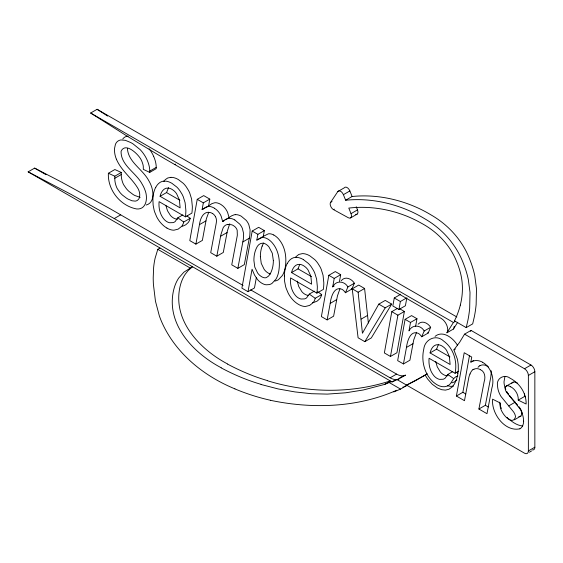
<?xml version="1.0" encoding="UTF-8"?>
<svg xmlns="http://www.w3.org/2000/svg" width="563" height="563" viewBox="0 0 563 563"><rect width="100%" height="100%" fill="white"/><g stroke="black" fill="none" stroke-linecap="round" stroke-linejoin="round"><path stroke-width="0.84" d="M523.534 421.068L523.527 420.244A16.665 9.62 60 0 0 520.444 409.611M284.357 275.926L284.611 281.401L285.589 286.419A22.633 13.069 60 0 0 286.229 288.495L288.129 293.027A17.474 10.092 60 0 0 291.31 298.045A19.445 11.225 60 0 0 298.404 304.33A22.893 13.216 60 0 0 299.762 305.062A21.401 12.358 60 0 0 305.47 306.462L309.643 305.413L313.169 302.613A23.956 13.829 60 0 0 315.21 298.299L321.677 294.562L317.722 291.761M116.428 159.209A18.15 10.479 60 0 0 116.907 160.314C121.96 171.342 132.411 178.605 138.308 189.062A10.021 5.785 60 0 1 139.673 193.714L139.723 194.538A13.048 7.53 60 0 1 139.68 196.051L139.525 197.057A11.267 6.503 60 0 1 138.449 199.415L137.224 200.456A15.215 8.783 60 0 1 136.035 200.949A14.539 8.396 60 0 1 135.141 201.118L132.023 200.78L128.251 199.189A32.668 18.861 60 0 1 126.562 198.197L122.509 195.143A18.67 10.781 60 0 1 120.566 193.193A18.853 10.887 60 0 1 119.863 192.377L117.336 188.732A9.831 5.672 60 0 1 116.4 186.719A17.537 10.127 60 0 1 114.838 179.879L114.803 176.205L121.277 172.468L121.291 176.135A17.537 10.127 60 0 0 122.854 182.989A9.831 5.672 60 0 0 123.811 184.995L126.33 188.64A18.853 10.887 60 0 0 127.034 189.457A18.67 10.781 60 0 0 128.976 191.406L133.03 194.46A32.668 18.861 60 0 0 134.719 195.452L140.138 197.367M121.277 172.468L114.852 169.526L108.377 173.263C107.526 189.977 120.362 205.945 136.696 208.972C146.985 209.816 148.013 196.888 144.867 189.794A18.424 10.634 60 0 0 142.305 184.418C136.415 172.827 120.637 165.395 121.08 151.285C125.317 141.953 137.625 153.664 140.659 158.914A12.625 7.284 60 0 1 141.925 161.454L142.805 163.995A12.449 7.185 60 0 1 143.284 166.423L143.333 169.372L149.723 172.412L149.758 171.11L156.232 167.373A20.268 11.703 60 0 0 154.466 158.393A22.914 13.231 60 0 0 153.622 156.331M156.232 167.373L156.19 168.675L149.723 172.412M127.421 148.449C128.104 162.067 142.854 169.315 148.78 180.688A18.424 10.634 60 0 1 151.341 186.057C153.72 192.405 154.332 202.842 146.218 205.031M482.477 362.185A19.121 11.042 60 0 0 476.981 360.594L475.482 360.559A22.541 13.012 60 0 0 474.764 360.651L472.28 361.397A45.343 26.18 60 0 0 471.203 361.91L470.851 362.093L471.745 357.069L464.208 352.719L456.403 396.028L464.475 400.694L468.852 377.379A47.348 27.334 60 0 1 469.964 373.98M209.809 199.119L203.334 202.856L202.11 209.654L208.584 205.917L209.809 199.119L203.707 195.593L197.233 199.33L189.794 240.612L195.896 244.131L202.37 240.394L206.368 218.74L208.76 212.23M264.357 230.612L257.882 234.349L256.819 240.084L263.287 236.347L264.357 230.612L258.67 227.325L252.196 231.062L241.9 288.157L248.009 291.683L254.476 287.946L256.348 277.58M248.009 291.683L252.062 269.227L254.539 275.068L257.58 279.6A12.893 7.446 60 0 0 259.677 281.69L261.183 282.823A16.116 9.304 60 0 0 266.186 284.801L269.318 284.589A28.073 16.207 60 0 0 271.971 283.428L275.884 279.262A43.091 24.878 60 0 0 276.933 277.292A43.02 24.842 60 0 0 278.952 270.008C280.212 260.789 278.72 250.704 272.682 243.336A14.005 8.086 60 0 0 269.987 240.598L268.825 239.704A16.095 9.289 60 0 0 267.277 238.747A15.11 8.719 60 0 0 262.485 237.523A14.673 8.473 60 0 0 261.858 237.586L256.819 240.084M339.475 281.43L340.692 274.681L335.295 271.563L328.82 275.3L321.382 316.582L327.152 319.911L333.62 316.174L337.42 295.962L339.939 288.826M334.14 286.025L332.698 286.856L334.218 278.418L340.692 274.681M397.555 308.341L391.806 311.663L384.367 352.945L390.469 356.47L396.936 352.734L404.382 311.452L399.631 308.714M400.743 294.259L394.269 297.996L392.833 305.962L398.942 309.488L405.409 305.751L406.845 297.778M390.469 356.47L397.907 315.189L404.382 311.452M398.942 309.488L400.377 301.515L406.127 298.193M415.607 326.315L416.972 318.721L411.574 315.604L405.1 319.341L397.661 360.623L403.432 363.951L409.906 360.214L413.706 340.003L416.585 332.254M416.972 318.721L410.497 322.458L408.977 330.896C412.222 324.063 420.913 324.985 424.192 331.009L421.694 336.78L421.096 335.935A7.27 4.194 60 0 0 418.351 333.359C410.23 329.805 407.169 341.628 406.472 347.427L403.432 363.951M456.403 396.028L462.87 392.291L469.458 355.753M195.896 244.131L199.457 224.644C200.09 219.232 203.046 210.921 209.985 212.476A12.534 7.235 60 0 1 212.497 213.504L212.708 213.637M327.152 319.911L330.192 303.387C330.875 297.602 333.979 285.722 342.072 289.347A7.27 4.194 60 0 1 344.809 291.901L345.415 292.739L351.889 289.002L354.38 283.231C351.65 278.755 345.077 275.729 341.178 280.761M215.474 216.72A5.356 3.089 60 0 1 216.248 218.796L216.452 220.168A8.945 5.166 60 0 1 216.459 221.097L216.361 222.209A44.625 25.764 60 0 1 216.101 223.919L210.71 252.681L216.811 256.207L220.907 234.694L223.117 227.874A18.607 10.746 60 0 1 223.743 226.896A17.868 10.317 60 0 1 227.966 224.37M229.795 223.778A18.607 10.746 60 0 0 229.591 224.137L227.382 230.957L223.286 252.47L216.811 256.207M227.98 224.398L231.696 224.785A11.534 6.657 60 0 1 233.307 225.524L234.644 226.467A5.524 3.188 60 0 1 236.397 228.515A4.666 2.695 60 0 1 237.171 230.253L237.333 235.095A59.819 34.54 60 0 1 237.107 236.488L231.745 264.828L237.853 268.354L243.139 240.373A81.642 47.137 60 0 0 243.371 238.972L243.617 233.554L242.379 228.458A9.712 5.609 60 0 0 241.344 226.396A10.373 5.989 60 0 0 239.69 224.06L234.771 219.971M235.278 214.672A17.157 9.902 60 0 1 241.238 216.199L246.165 220.323A10.373 5.989 60 0 1 247.819 222.659A9.712 5.609 60 0 1 248.846 224.721L250.092 229.817L249.838 235.235A81.642 47.137 60 0 1 249.606 236.636L244.321 264.617L237.853 268.354M482.547 362.276C490.971 366.809 494.905 378.61 491.879 388.055L486.981 413.685L478.902 409.02L484.138 381.82C485.707 377.414 484.926 371.51 480.52 369.757M478.902 409.02L485.369 405.283L490.788 377.097L491.302 371.883M452.821 371.538L447.789 374.444L445.157 378.167A17.523 10.12 60 0 1 443.081 379.251L439.647 379.371A12.541 7.242 60 0 1 436.937 378.308L436.128 377.787A9.247 5.334 60 0 1 433.883 375.711C430.364 371.559 428.893 366.02 428.957 360.644A23.006 13.28 60 0 1 428.978 359.813L429.083 358.279L455.073 373.283C457.564 361.566 453.574 348.18 443.637 341.044C436.198 333.838 424.727 339.39 423.777 349.088C421.075 360.728 424.298 374.071 433.376 382.143C436.951 385.205 441.99 387.998 446.776 386.218C452.258 384.599 452.082 377.133 457.832 376.007M460.295 305.104C463.089 294.322 463.194 282.83 460.238 272.07A51.838 29.93 60 0 0 456.649 261.605C450.126 245.088 437.198 231.759 421.687 223.377A149.125 86.097 60 0 0 405.606 215.699C387.647 208.704 367.97 205.84 348.793 208.078L351.031 213.637A4.574 2.639 60 0 1 348.342 217.754L333.5 209.612A4.574 2.639 60 0 1 330.65 206.171A4.574 2.639 60 0 1 330.587 202.384L337.807 191.568L344.274 187.831A4.574 2.639 60 0 1 349.876 190.941L352.114 196.501C375.612 194.094 399.631 199.035 420.807 209.323A148.013 85.456 60 0 1 431.314 215.08C448.746 225.151 462.849 240.908 469.929 259.846A64.569 37.278 60 0 1 474.778 275.793L476.488 288.699L476.143 304.52A156.704 90.474 60 0 1 474.327 316.814L472.681 323.88L466.206 327.617L454.496 320.854M466.206 327.617L467.853 320.551A156.704 90.474 60 0 0 469.676 308.257L470.014 292.436L468.31 279.529A64.569 37.278 60 0 0 463.455 263.583C456.375 244.645 442.279 228.881 424.847 218.817A148.013 85.456 60 0 0 414.34 213.067C393.164 202.771 369.138 197.838 345.64 200.238L343.402 194.678A4.574 2.639 60 0 0 337.807 191.568M160.082 196.304C160.919 192.384 163.615 187.57 168.274 188.077A13.428 7.748 60 0 1 172.412 189.618L174.08 190.864A10.113 5.841 60 0 1 176.606 193.742L179.407 199.956L180.132 207.881L160.082 196.304L166.549 192.567L168.555 187.662M291.55 272.583C292.394 268.664 295.089 263.843 299.748 264.357A13.428 7.748 60 0 1 303.886 265.898L305.547 267.144A10.113 5.841 60 0 1 308.081 270.022L310.875 276.236L311.606 284.16L291.55 272.583L298.024 268.847L299.734 264.434M430.069 352.924C430.906 349.011 433.601 344.19 438.267 344.704A13.428 7.748 60 0 1 442.398 346.238L444.066 347.491A10.113 5.841 60 0 1 446.6 350.369L449.394 356.583L450.118 364.5L430.069 352.924L436.543 349.187L438.542 344.289M159.955 248.072L157.795 249.318L155.107 258.241A102.642 59.263 60 0 0 153.622 267.65L153.213 277.883A136.668 78.904 60 0 0 153.425 284.533L155.458 301.226L159.35 315.899A54.871 31.683 60 0 0 162.193 323.028C176.156 353.817 204.116 376.225 234.912 388.857M345.415 292.739L347.913 286.968L354.38 283.231M421.694 336.78L428.169 333.043L430.66 327.272C428.042 323.211 422.173 319.819 418.126 324.175M182.834 214.911L177.795 217.818L175.17 221.541A17.523 10.12 60 0 1 173.094 222.624L169.66 222.751A12.541 7.242 60 0 1 166.944 221.688L166.141 221.16A9.247 5.334 60 0 1 163.889 219.091C160.371 214.939 158.907 209.394 158.97 204.024A23.006 13.28 60 0 1 158.991 203.187L159.097 201.653L185.417 216.854L191.884 213.117A58.031 33.506 60 0 0 192.342 206.508L191.589 198.971L189.752 193.067A18.22 10.521 60 0 0 188.422 190.301L186.325 186.937A17.523 10.113 60 0 0 183.306 183.362L178.337 179.541A22.689 13.097 60 0 0 170.878 177.338M314.302 291.191L309.27 294.097L306.645 297.82A17.523 10.12 60 0 1 304.569 298.904L301.135 299.03A12.541 7.242 60 0 1 298.418 297.961L297.609 297.44A9.247 5.334 60 0 1 295.364 295.371C291.845 291.212 290.381 285.673 290.445 280.304A23.006 13.28 60 0 1 290.459 279.466L290.564 277.932L316.885 293.133L323.359 289.396A58.031 33.506 60 0 0 323.809 282.788L323.056 275.251L321.227 269.346A18.22 10.521 60 0 0 319.897 266.581L317.799 263.21A17.523 10.113 60 0 0 314.78 259.634L309.805 255.82A22.689 13.097 60 0 0 302.345 253.617L298.756 254.469L295.631 257.002M504.941 376.337L504.005 381.918A15.215 8.783 60 0 0 505.813 389.617M532.394 449.957A5.489 3.167 60 0 0 534.85 447.205L534.85 371.728A5.489 3.167 60 0 0 530.965 365.007L471.041 330.411L464.566 334.14L459.718 342.135L453.926 349.89L457.459 359.349L458.233 364.521L458.31 369.807L457.705 374.859L456.361 379.863L454.411 384.022L452.019 387.105L448.88 389.286L445.41 390.117L441.652 389.695L437.416 387.963L432.314 384.297L427.599 378.99L425.121 375.021L427.282 373.776M471.041 330.411L470.527 331.347M155.754 187.324C157.429 184.059 160.504 181.026 164.41 181.082M287.229 263.604C288.896 260.338 291.979 257.305 295.878 257.361M352.227 288.812L358.096 337.779L364.831 341.664L371.306 337.934L391.679 304.119L385.254 300.41L378.779 304.147L362.424 333.24L358.124 292.218L352.227 288.812L358.701 285.075L364.592 288.481L368.378 323.028M263.744 242.857L262.935 244.342A47.369 27.348 60 0 0 262.168 246.094M364.831 341.664L385.205 307.855L391.679 304.119M457.712 322.233L453.405 329.052L446.931 332.789A9.149 5.285 60 0 0 441.258 318.447L164.248 158.463L127.421 136.309L90.636 113.022L97.11 109.292L456.846 316.983M455.573 321.227L453.419 322.472L446.931 332.789M332.698 286.856C335.942 280.022 344.633 280.944 347.913 286.968M163.756 181.23L164.157 180.723M456.882 379.891L454.482 381.883L451.906 382.882M214.482 208.268L216.41 209.682A11.316 6.531 60 0 1 219.661 213.433A11.077 6.397 60 0 1 221.153 216.22L222.681 221.533L225.109 219.591L227.663 218.557A20.367 11.76 60 0 1 228.796 218.388A17.157 9.902 60 0 1 234.771 219.936M225.559 219.873L231.583 215.861L234.138 214.82A20.367 11.76 60 0 1 235.271 214.651M435.072 336.364C443.025 329.827 453.581 338.391 457.635 345.576M165.001 179.829L167.767 177.971L170.878 177.352M202.11 209.654L205.453 207.353L208.359 206.459A16.51 9.529 60 0 1 214.482 208.247M208.584 205.917L211.927 203.616L214.834 202.729A16.51 9.529 60 0 1 220.956 204.51L222.885 205.945A11.316 6.531 60 0 1 226.136 209.696A11.077 6.397 60 0 1 227.621 212.483L229.155 217.797M519.846 428.816C504.715 432.102 491.26 413.348 492.576 399.167L500.584 403.164C497.284 409.963 512.429 427.922 515.49 416.838A5.975 3.448 60 0 0 514.427 413.341A4.321 2.491 60 0 0 514.322 413.129L514.11 412.778A12.562 7.256 60 0 0 513.28 411.539L501.084 396.556A14.708 8.494 60 0 1 499.845 394.346L499.402 393.417A15.215 8.783 60 0 1 497.544 385.655C495.968 378.329 504.532 373.621 510.219 378.287C519.684 383.1 526.391 393.277 526.138 404.023L518.227 400.138C518.706 394.677 515.131 389.026 510.648 386.753M263.287 236.347L268.333 233.849A14.673 8.473 60 0 1 268.952 233.779A15.11 8.719 60 0 1 273.752 234.996M192.694 266.623L188.112 270.599L185.227 274.244A73.007 42.148 60 0 0 179.604 288.685C173.453 321.825 200.555 349.736 227.663 364.008M514.42 419.822L521.085 415.923L521.957 413.031M520.831 416.12L518.833 416.571M472.997 369.701L473.905 369.201M479.465 365.964L480.38 365.464M425.121 375.021L415.74 380.546L406.606 385.12L424.812 375.366M425.67 374.874L426.529 374.381M250.655 289.854L396.563 374.092A18.305 10.57 60 0 0 405.367 375.176L398.9 378.913L392.038 381.939L28.15 171.849L34.625 168.112L61.501 182.06L109.94 208.655L243.054 285.462M114.768 178.288L121.235 174.551M174.769 164.586L175.579 164.122M28.15 171.849L71.17 194.446L114.233 218.564L120.7 214.827M166.929 228.064A22.893 13.216 60 0 0 168.288 228.782A21.401 12.358 60 0 0 173.995 230.183L178.168 229.134L181.694 226.333A23.956 13.829 60 0 0 183.735 222.019L190.203 218.282L186.909 215.946M199.457 224.644L205.924 220.907M222.681 221.533L224.123 220.703M220.583 236.284L227.051 232.547M221.196 367.745C194.08 353.473 166.979 325.562 173.137 292.422A73.007 42.148 60 0 1 178.76 277.981L183.827 272.225L192.342 266.771M242.85 241.928L249.318 238.191M343.402 194.678L349.876 190.941M330.587 202.384L332.029 201.554M345.64 200.238L352.114 196.501M333.5 209.612L334.309 209.147M351.031 213.637L357.498 209.9L356.224 206.72M350.615 217.895L357.083 214.158M330.192 303.387L336.667 299.65M358.124 292.218L364.592 288.481M361.193 319.094L367.667 315.364M424.192 331.009L430.66 327.272M406.472 347.427L412.946 343.69M114.233 218.564L390.089 377.822L396.563 374.092M261.056 384.501L278.143 388.934L294.899 391.911L311.332 393.706L327.321 394.107L345.591 392.805L363.262 389.997L384.642 384.395L390.398 381.074M384.642 384.395L391.721 381.51M392.038 381.939L394.916 380.278M453.926 349.89L455.368 349.06M270.599 400.335C312.191 409.111 357.498 407.703 396.676 390.265M393.804 391.925L400.553 389.096L407.021 385.359L404.086 386.633M470.851 362.093L473.729 360.433M455.073 373.283L458.669 371.207M464.566 334.14L524.498 368.744L530.965 365.007M506.271 386.091L513.21 382.15M396.767 379.441L524.498 453.18A5.489 3.167 60 0 0 528.375 450.942L528.375 375.465L534.85 371.728M518.227 400.138L524.702 396.401L525.582 396.838M508.685 405.937L515.152 402.2L515.426 402.503M528.375 450.942L534.85 447.205M529.396 452.209L531.556 450.963M405.367 375.176L399.821 377.682M402.819 387.161L403.242 386.985M183.362 225.918L185.804 224.75L188.169 222.596A23.956 13.829 60 0 0 190.21 218.282M506.742 385.887L506.327 386.063A4.94 2.857 60 0 0 505.081 388.104L505.159 388.414A4.785 2.766 60 0 0 506.01 391.355A4.525 2.611 60 0 0 506.327 391.876M389.885 381.045C350.327 393.861 307.116 392.925 267.524 380.764M182.229 226.242L182.799 226.094M313.704 302.514L317.272 301.029L319.643 298.876A23.956 13.829 60 0 0 321.677 294.562M453.475 386.169L450.548 386.373L447.339 385.725M274.906 281.043L275.786 280.853A28.073 16.207 60 0 0 278.446 279.691L282.352 275.532A43.091 24.878 60 0 0 283.4 273.555A43.02 24.842 60 0 0 285.427 266.271C286.68 257.052 285.195 246.967 279.149 239.599A14.005 8.086 60 0 0 276.454 236.861L275.293 235.967A16.095 9.289 60 0 0 273.752 235.01M312.535 302.69L313.119 302.62M128.111 136.147L127.442 136.211A20.198 11.661 60 0 0 125.598 136.725A20.423 11.788 60 0 0 124.514 137.302L123.578 138.062A17.833 10.296 60 0 0 122.79 138.991M448.035 375.774L446.121 375.634A12.541 7.242 60 0 1 443.405 374.571L442.595 374.05A9.247 5.334 60 0 1 440.35 371.981L437.226 366.802L435.762 361.481M177.662 219.162L176.135 219.014A12.541 7.242 60 0 1 173.418 217.951L172.609 217.424A9.247 5.334 60 0 1 170.364 215.355L167.5 210.787L165.888 205.572M522.76 425.973C517.277 425.572 512.499 422.18 508.488 418.675M308.756 295.434L307.602 295.293A12.541 7.242 60 0 1 304.893 294.224L304.083 293.703A9.247 5.334 60 0 1 301.838 291.634L298.707 286.461L297.243 281.134M108.377 173.263L114.803 176.205M486.918 365.978L488.374 366.879M90.636 113.022L453.419 322.472M394.269 297.996L400.377 301.515M197.233 199.33L203.334 202.856M252.196 231.062L257.882 234.349M328.82 275.3L334.218 278.418M378.779 304.147L385.205 307.855M391.806 311.663L397.907 315.189M405.1 319.341L410.497 322.458M166.549 192.567L179.921 200.287M298.024 268.847L311.388 276.56M436.543 349.187L449.907 356.907M462.87 392.291L465.812 393.987M485.369 405.283L488.311 406.979M34.625 168.112L46.039 174.706M389.561 382.756L400.553 389.096M157.795 249.318L190.181 268.016M517.313 383.129L517.678 383.347M303.337 259.557L308.306 263.371A17.523 10.113 60 0 1 311.332 266.946L313.429 270.317A18.22 10.521 60 0 1 314.752 273.076L316.589 278.988L317.335 286.525A58.031 33.506 60 0 1 316.885 293.126M107.61 116.055L97.11 109.292M456.41 372.227L457.839 373.241M447.789 374.444L453.518 378.498M309.27 294.097L315.21 298.299M177.795 217.818L183.735 222.019M507.601 417.809L507.164 417.359M515.152 402.2L512.745 399.456M516.243 403.439L516.609 403.868M512.548 399.223L509.937 396.092M516.735 404.009L517.664 405.121M509.804 395.916L509.459 395.479M518.959 406.739L519.375 407.288M508.678 394.452L508.213 393.804M427.767 332.466L428.169 333.043M351.488 288.425L351.889 289.002M508.115 393.671L507.84 393.263M506.411 392.01L506.559 392.235A13.104 7.565 60 0 0 507.066 392.946L519.818 408.654A11.689 6.749 60 0 1 520.409 409.632M501.344 408.569L500.831 407.281M500.774 407.14L499.444 402.165M491.105 370.743L491.217 371.235M524.568 393.84L524.702 396.401M273.337 260.542L272.281 253.209L268.987 246.974A8.973 5.18 60 0 0 266.876 244.884L265.715 244.103A9.029 5.208 60 0 0 264.448 243.526C260.986 242.139 257.615 244.912 256.461 248.079A47.369 27.348 60 0 0 255.701 249.831A41.655 24.047 60 0 0 253.899 260.472L254.779 267.094L257.622 272.978A9.515 5.489 60 0 0 260.085 275.645L261.274 276.503A11.936 6.89 60 0 0 262.337 277.102A10.345 5.975 60 0 0 266.341 277.615L268.678 275.961L270.726 272.837A46.947 27.101 60 0 0 271.507 271.049A41.317 23.85 60 0 0 273.365 260.563M260.38 256.742L261.246 263.357L264.096 269.241A9.515 5.489 60 0 0 266.559 271.908L267.742 272.766A11.936 6.89 60 0 0 268.811 273.365A10.345 5.975 60 0 0 270.641 273.998M519.818 407.901A12.562 7.256 60 0 1 520.486 408.886M520.895 409.604A5.975 3.448 60 0 1 521.992 413.017M478.015 367.372A24.498 14.145 60 0 1 479.395 365.851M480.408 365.514A15.314 8.839 60 0 1 486.911 365.859M507.559 392.819A14.708 8.494 60 0 1 506.834 391.595M511.69 383.663A4.94 2.857 60 0 1 512.816 382.361M513.16 382.031A9.367 5.405 60 0 1 517.115 383.093M524.498 368.744A5.489 3.167 60 0 1 528.375 375.465M470.042 374.05A24.498 14.145 60 0 1 472.92 369.588M473.933 369.251A15.314 8.839 60 0 1 480.436 369.588M523.667 421.145A17.946 10.359 60 0 1 519.867 428.851M506.686 385.768A9.367 5.405 60 0 1 510.648 386.83M185.41 216.846A58.031 33.506 60 0 0 185.867 210.245L185.114 202.708L183.285 196.804A18.22 10.521 60 0 0 181.955 194.038L179.857 190.667A17.523 10.113 60 0 0 176.838 187.092L171.863 183.278A22.689 13.097 60 0 0 164.403 181.075M155.733 187.296A42.049 24.272 60 0 0 152.897 199.654L153.136 205.122L154.114 210.14A22.633 13.069 60 0 0 154.755 212.216L156.655 216.748A17.474 10.092 60 0 0 159.836 221.766A19.445 11.225 60 0 0 166.929 228.057M295.878 257.354A22.689 13.097 60 0 1 303.337 259.55M284.364 275.933A42.049 24.272 60 0 1 287.2 263.575M260.373 256.735A41.655 24.047 60 0 1 262.168 246.087M212.708 213.623A5.517 3.188 60 0 1 215.481 216.713M149.096 148.731A21.626 12.485 60 0 1 153.65 156.331M149.772 171.117A20.268 11.703 60 0 0 147.992 162.13A22.914 13.231 60 0 0 147.154 160.068A21.626 12.485 60 0 0 140.201 149.667L133.107 143.931A43.787 25.279 60 0 0 130.764 142.559L125.387 140.328L120.968 139.948A20.198 11.661 60 0 0 119.124 140.454A20.423 11.788 60 0 0 118.047 141.039L117.111 141.792A17.833 10.296 60 0 0 115.401 144.445L114.592 148.189A24.617 14.209 60 0 0 114.528 150.532L114.542 151.074A18.192 10.507 60 0 0 116.393 159.216M454.193 326.287A9.149 5.285 60 0 1 453.405 329.052M357.498 209.9A4.574 2.639 60 0 1 355.633 214.348M460.33 305.139A147.548 85.189 60 0 1 454.468 320.819M267.495 380.602A277.939 160.469 60 0 1 227.67 364.17M261.021 384.339A277.939 160.469 60 0 1 221.196 367.899M270.585 400.279A317.666 183.404 60 0 1 234.919 388.92M398.9 378.913A18.305 10.57 60 0 1 390.089 377.822"/></g></svg>
